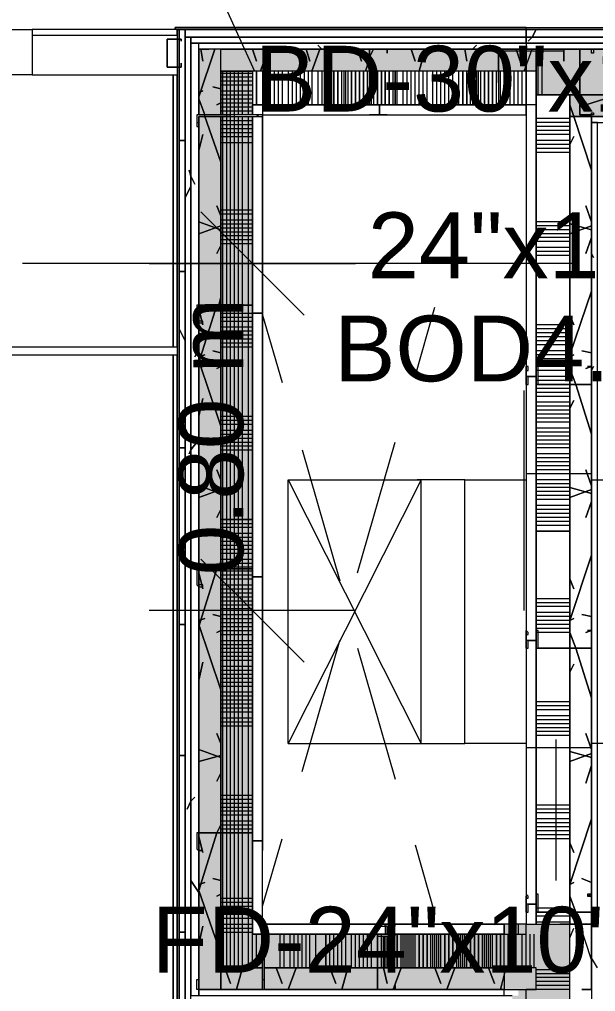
# Model space of a CAD drawing. Header units: metres. Extents: x -2 to 237, y -8 to 52.
# Drawn here: x 20.326 to 21.657, y 31.168 to 33.413 of the extents above; entities that cross this region are included whole.
import ezdxf

# ---------------------------------------------------------------- set-up
doc = ezdxf.new("R2010")
doc.units = ezdxf.units.M
doc.layers.add('HVAC - Ductos', color=5, linetype='Continuous', lineweight=0)
doc.layers.add('PDF4_Text', color=7, linetype='Continuous', lineweight=0)
doc.layers.add('PDF4_Geometry', color=7, linetype='Continuous', lineweight=0, true_color=0xaaaaaa)
doc.layers.add('PDF4_Solid Fills', color=7, linetype='Continuous', lineweight=0, true_color=0xffffff)
doc.styles.add('PDF Helvetica', font='')
doc.styles.get('PDF Helvetica').set_extended_font_data('Helvetica')

msp = doc.modelspace()

# ---------------------------------------------------------------- hatches: boundary and pattern name
at = {"layer": 'PDF4_Solid Fills', "lineweight": 0, "transparency": 33554559}
h = msp.add_hatch(color=256, dxfattribs=at)
h.paths.add_polyline_path([(20.7404, 33.1928), (20.7907, 33.1928), (20.7907, 33.344), (20.7404, 33.344)])
h.paths.add_polyline_path([(20.7907, 33.1883), (20.7404, 33.1883), (20.7404, 31.1723), (20.7907, 31.1723)])
h = msp.add_hatch(color=256, dxfattribs=at)
h.paths.add_polyline_path([(20.7404, 33.1928), (20.7907, 33.1928), (20.7907, 33.344), (20.7404, 33.344)])
h.paths.add_polyline_path([(20.7907, 33.1883), (20.7404, 33.1883), (20.7404, 31.1723), (20.7907, 31.1723)])
for points in [[(20.7907, 33.2936), (21.5192, 33.2936), (21.5192, 33.3394), (21.4322, 33.344), (20.7907, 33.344)], [(21.4963, 33.3394), (21.4322, 33.344), (20.7907, 33.344), (20.7907, 33.2936), (21.4963, 33.2936)], [(25.0379, 33.2387), (25.0379, 33.344), (25.0333, 33.344), (25.0059, 33.3394), (25.0059, 33.344), (21.5192, 33.344), (21.5192, 33.2387), (23.242, 33.2432), (23.4298, 33.2432), (23.4298, 33.2936), (23.4252, 33.2936), (23.4252, 33.3028), (23.384, 33.3028), (23.384, 33.3166), (23.4344, 33.3166), (23.4344, 33.2432), (23.4435, 33.2432)], [(25.0654, 33.2387), (25.0654, 33.344), (24.8318, 33.344), (24.8043, 33.3394), (24.8043, 33.344), (21.5192, 33.344), (21.5192, 33.2387), (23.242, 33.2432), (23.4298, 33.2432), (23.4298, 33.2982), (23.4252, 33.3028), (23.384, 33.3028), (23.384, 33.3166), (23.4344, 33.3166), (23.4344, 33.2432), (23.4435, 33.2432)], [(23.416, 33.2341), (23.4252, 33.2387), (21.5971, 33.2387), (21.5971, 33.1883), (24.96, 33.1883), (24.96, 33.2387), (23.4344, 33.2387), (23.4344, 33.2157), (23.384, 33.2157), (23.384, 33.2295)], [(23.416, 33.2341), (23.4252, 33.2387), (21.5971, 33.2387), (21.5971, 33.1883), (25.0379, 33.1928), (25.0654, 33.1928), (25.0654, 33.2387), (23.4344, 33.2387), (23.4344, 33.2157), (23.384, 33.2157), (23.384, 33.2295)], [(21.5192, 31.1723), (21.4963, 31.1723), (21.4963, 30.1644), (21.5971, 30.1644), (21.5971, 31.3235), (21.4963, 31.3235), (21.4963, 31.3006), (21.5192, 31.3006)]]:
    msp.add_hatch(color=256, dxfattribs=at).paths.add_polyline_path(points)
h = msp.add_hatch(color=256, dxfattribs=at)
h.paths.add_polyline_path([(20.7907, 33.1928), (20.8641, 33.1928), (20.8641, 33.2936), (20.7907, 33.2936)])
h.paths.add_polyline_path([(20.8641, 33.1883), (20.7907, 33.1883), (20.7907, 31.2228), (20.8641, 31.2228)])
h = msp.add_hatch(color=256, dxfattribs=at)
h.paths.add_polyline_path([(20.7907, 33.1928), (20.8641, 33.1928), (20.8641, 33.2936), (20.7907, 33.2936)])
h.paths.add_polyline_path([(20.8641, 33.1883), (20.7907, 33.1883), (20.7907, 31.2228), (20.8641, 31.2228)])
h = msp.add_hatch(color=256, dxfattribs=at)
h.paths.add_polyline_path([(21.4459, 31.3006), (21.4643, 31.3006), (21.4643, 31.3235), (21.4459, 31.3235)])
h.paths.add_polyline_path([(21.4459, 30.1644), (21.4643, 30.1644), (21.4643, 31.1403), (21.4459, 31.1403)])
h = msp.add_hatch(color=256, dxfattribs=at)
h.paths.add_polyline_path([(21.478, 31.3006), (21.478, 31.3235), (21.4643, 31.3235), (21.4643, 31.3006)])
h.paths.add_polyline_path([(21.478, 31.1585), (21.4643, 31.1585), (21.4643, 30.1644), (21.478, 30.1644)])
h = msp.add_hatch(color=256, dxfattribs=at)
h.paths.add_polyline_path([(21.478, 31.3006), (21.4963, 31.3006), (21.4963, 31.3235), (21.478, 31.3235)])
h.paths.add_polyline_path([(21.478, 30.1644), (21.4963, 30.1644), (21.4963, 31.1723), (21.478, 31.1723)])
h = msp.add_hatch(color=256, dxfattribs=at)
h.paths.add_polyline_path([(20.887, 31.2228), (20.887, 31.3006), (20.8641, 31.3006), (20.8641, 31.2228)])
h.paths.add_polyline_path([(21.5192, 31.2228), (21.5192, 31.3006), (20.8915, 31.3006), (20.8915, 31.2228)])
h = msp.add_hatch(color=256, dxfattribs=at)
h.paths.add_polyline_path([(20.887, 31.2228), (20.887, 31.3006), (20.8641, 31.3006), (20.8641, 31.2228)])
h.paths.add_polyline_path([(21.4459, 31.2228), (21.4459, 31.3006), (20.8915, 31.3006), (20.8915, 31.2228)])
h = msp.add_hatch(color=256, dxfattribs=at)
h.paths.add_polyline_path([(20.887, 31.1769), (20.887, 31.2228), (20.7907, 31.2228), (20.7907, 31.1769)])
h.paths.add_polyline_path([(20.8915, 31.2228), (20.8915, 31.1723), (21.5192, 31.1723), (21.5192, 31.2228)])
h = msp.add_hatch(color=256, dxfattribs=at)
h.paths.add_polyline_path([(20.887, 31.1723), (20.887, 31.2228), (20.7907, 31.2228), (20.7907, 31.1723)])
h.paths.add_polyline_path([(20.8915, 31.2228), (20.8915, 31.1723), (21.4459, 31.1723), (21.4459, 31.2228)])

# ---------------------------------------------------------------- linework, layer by layer
at = {"layer": 'HVAC - Ductos', "lineweight": 0}
for points in [[(20.7037, 33.6556), (20.8687, 33.2936)], [(20.8641, 31.8092), (20.8641, 33.0828)], [(20.7449, 32.9683), (20.8641, 32.8492), (20.9832, 32.7301)], [(20.6258, 32.8492), (20.8641, 32.8492), (21.1023, 32.8492)], [(21.4917, 32.0475), (21.4917, 32.556)], [(21.2443, 31.7404), (21.3543, 31.7404), (21.3543, 32.3498), (21.2443, 32.3498)], [(20.7449, 32.1665), (20.8641, 32.0475), (20.9832, 31.9283)], [(21.1023, 32.0475), (20.8641, 32.0475), (20.6258, 32.0475)], [(21.565, 31.7496), (21.565, 31.4243)]]:
    msp.add_lwpolyline(points, dxfattribs=at)
for points in [[(21.6475, 31.7313), (21.6475, 32.3636), (21.4963, 32.3636), (21.4963, 31.7313)], [(21.4963, 31.7404), (21.3543, 31.7404), (21.3543, 32.3498), (21.4963, 32.3498)], [(21.6475, 32.3498), (21.6842, 32.3498), (21.6842, 31.7404), (21.6475, 31.7404)]]:
    msp.add_lwpolyline(points, close=True, dxfattribs=at)
at = {"layer": 'PDF4_Geometry', "lineweight": 0}
for points in [[(20.7083, 33.3898), (20.887, 33.3898), (20.7083, 33.3898), (20.6946, 33.3898), (20.69, 33.3898), (20.6946, 33.3898), (20.6946, 33.3669), (20.6946, 33.3028), (20.6946, 31.1265), (20.69, 31.1265), (20.6946, 31.1265), (20.7083, 31.1265), (20.887, 31.1265), (21.4459, 31.1265), (20.7083, 31.1265), (21.4459, 31.1265), (20.7083, 31.1265), (20.7083, 28.9685), (20.69, 28.9685), (17.2766, 28.9685)], [(25.0654, 33.3715), (25.0654, 33.3898), (21.4963, 33.3898), (20.887, 33.3898), (20.69, 33.3898), (20.3555, 33.3898), (20.3555, 33.2845), (20.69, 33.2845), (20.69, 31.1265), (20.887, 31.1265), (21.4459, 31.1265), (21.4459, 30.1644), (21.4459, 25.4682), (20.8915, 25.4682), (20.69, 25.4682), (20.69, 23.3102), (20.3555, 23.3102), (20.3555, 23.2003), (20.69, 23.2003), (20.8915, 23.2003), (21.4963, 23.2003), (21.4963, 23.3973), (21.4871, 23.3973)], [(25.0654, 33.3898), (21.5192, 33.3898), (21.4963, 33.3898), (21.4963, 33.3944), (20.6854, 33.3944), (20.6854, 33.3898), (20.6854, 33.3944), (21.4963, 33.3944), (23.1824, 33.3944), (23.1824, 33.3898), (21.4963, 33.3898), (20.887, 33.3898)], [(21.4963, 33.3898), (20.6946, 33.3898), (21.4963, 33.3898)], [(21.4459, 31.1403), (20.887, 31.1403), (20.722, 31.1403), (20.7083, 31.1403), (20.7083, 33.3715), (20.722, 33.3715), (20.887, 33.3715), (21.4963, 33.3715), (21.5192, 33.3715), (25.0654, 33.3715), (25.0654, 33.3898), (26.1742, 33.3898), (25.0654, 33.3898), (25.0654, 33.3944), (25.0654, 33.3898), (24.7447, 33.3898)], [(23.1824, 33.3898), (21.4963, 33.3898), (21.4963, 33.3944), (23.1824, 33.3944), (23.1824, 33.3898), (24.7447, 33.3898)], [(25.0654, 33.3898), (21.4963, 33.3898), (25.0654, 33.3898)], [(20.3555, 33.3761), (20.69, 33.3761)], [(25.0654, 33.3715), (21.4963, 33.3715), (21.4963, 33.3577), (25.0654, 33.3577), (21.4963, 33.3577), (21.4963, 33.344), (21.62, 33.344), (21.5192, 33.344), (21.4963, 33.344), (21.5192, 33.344), (21.4963, 33.344), (21.4963, 31.3235), (21.5192, 31.3235), (21.5192, 33.3394), (21.5192, 33.2936), (21.4963, 33.2936), (21.4322, 33.2936), (21.1344, 33.2936), (20.7907, 33.2936), (20.7907, 33.344), (21.139, 33.344), (20.887, 33.344), (20.7907, 33.344), (20.7404, 33.344), (20.7404, 33.1928), (20.7404, 33.3577), (20.722, 33.3577), (20.722, 31.1585)], [(25.0654, 33.3577), (21.5192, 33.3577), (21.4963, 33.3577), (20.887, 33.3577), (20.7404, 33.3577), (20.722, 33.3577), (20.722, 31.1585), (20.7404, 31.1585), (20.887, 31.1585), (21.4459, 31.1585), (21.4643, 31.1585)], [(21.139, 33.344), (20.7404, 33.344), (20.7404, 33.3577), (21.4963, 33.3577), (21.4963, 33.344), (21.1756, 33.344), (21.4963, 33.344)], [(20.7907, 33.1928), (20.7907, 33.344), (20.7404, 33.344), (20.7404, 33.1928)], [(21.1756, 33.344), (21.4963, 33.344), (21.4963, 33.2936), (21.4322, 33.2936), (21.1344, 33.2936), (20.887, 33.2936), (20.8641, 33.2936), (20.7907, 33.2936), (20.7907, 33.1928), (20.7907, 33.2936), (20.8641, 33.2936), (20.8641, 33.1928)], [(21.62, 33.344), (21.5192, 33.344)], [(21.5192, 33.3394), (21.5192, 33.2387), (21.62, 33.2387), (22.0232, 33.2387)], [(21.5284, 33.3394), (21.5284, 33.344)], [(22.0278, 33.344), (21.6475, 33.344)], [(17.2629, 32.6567), (20.69, 32.6567), (20.69, 33.1287), (20.69, 32.6567), (20.69, 33.2845), (20.69, 32.6567)], [(20.69, 32.6567), (20.69, 33.2845), (20.69, 32.6567)], [(20.69, 32.6567), (20.69, 33.2845), (20.69, 32.6567)], [(21.5971, 31.1494), (21.5971, 31.3235), (21.5971, 31.351), (21.5971, 31.9604), (21.5971, 32.5697), (21.5971, 33.1425), (21.5971, 33.1883), (21.5971, 33.2387), (21.62, 33.2387), (22.0232, 33.2387), (21.62, 33.2387), (21.5971, 33.2387), (21.5971, 33.1883), (24.8043, 33.1883), (21.6475, 33.1883), (21.6475, 33.1745), (25.0654, 33.1745)], [(21.4963, 31.3235), (21.5192, 31.3235), (21.5192, 33.1425), (21.5192, 33.2157), (21.4963, 33.2157), (21.1344, 33.2157), (20.887, 33.2157), (20.8641, 33.2157), (20.8641, 33.1928), (20.8641, 33.2157), (20.887, 33.2157), (20.887, 31.5343)], [(20.7404, 33.1883), (20.7404, 32.753), (20.7404, 32.1436), (20.7404, 31.5343), (20.7404, 31.1723), (20.7907, 31.1723), (20.7907, 31.5343), (20.7907, 32.1436), (20.7907, 32.753), (20.7907, 33.1883), (20.7907, 32.753), (20.7907, 32.1436), (20.7907, 31.5343), (20.7907, 31.2228), (20.8641, 31.2228), (20.887, 31.2228), (20.8641, 31.2228), (20.8641, 31.3006), (20.887, 31.3006), (20.887, 31.4977)], [(20.7404, 31.1585), (20.7404, 31.1723), (20.7404, 31.5343), (20.7404, 32.1436), (20.7404, 32.753), (20.7404, 33.1883), (20.7404, 32.753), (20.7404, 32.1436), (20.7404, 31.5343), (20.7404, 31.1723), (20.7907, 31.1723), (20.887, 31.1723), (20.7404, 31.1723), (20.7404, 31.1585)], [(20.7541, 33.1883), (20.7541, 33.1928)], [(20.7907, 33.1883), (20.7907, 32.753), (20.7907, 32.1436), (20.7907, 31.5343), (20.7907, 31.2228), (20.8641, 31.2228), (20.8641, 31.5068)], [(20.8641, 32.7438), (20.8641, 33.1883)], [(20.8733, 33.1883), (20.8778, 33.1928)], [(24.8043, 33.1883), (21.6475, 33.1883), (21.6475, 33.1745), (21.6475, 33.1425), (21.6475, 31.3235), (21.6475, 30.1644), (21.6475, 25.2987)], [(20.7358, 33.1745), (20.7404, 33.1745)], [(21.6017, 32.8492), (20.3326, 32.8492)], [(20.8183, 32.753), (20.8228, 32.753)], [(21.2398, 32.5881), (21.2856, 32.7484)], [(20.8641, 32.1345), (20.8641, 32.7255)], [(20.887, 32.7301), (20.9328, 32.5743)], [(17.2766, 32.6385), (20.69, 32.6385), (20.69, 31.1265), (20.69, 32.6385), (20.69, 31.1265), (20.69, 32.6385), (20.69, 31.1265)], [(20.6808, 31.1174), (20.6808, 32.6385), (20.6808, 31.1174)], [(20.6808, 31.1174), (20.6808, 32.6385), (20.6808, 31.1174)], [(20.69, 31.1265), (20.69, 32.6385), (20.69, 31.1219), (20.69, 32.6385)], [(21.6475, 32.5743), (21.6475, 32.5789)], [(21.6384, 32.5697), (21.643, 32.5697)], [(20.9786, 32.4185), (21.0656, 32.1161)], [(21.1069, 32.1345), (21.194, 32.4368)], [(20.8641, 31.5251), (20.8641, 32.1161)], [(20.9786, 31.6763), (21.0656, 31.9787)], [(21.1069, 31.9604), (21.194, 31.658)], [(20.887, 31.3648), (20.9328, 31.5205)], [(20.887, 31.3006), (20.8641, 31.3006), (20.8641, 31.5068), (20.8641, 31.3006), (20.887, 31.3006), (20.887, 31.3235), (21.4459, 31.3235), (21.4459, 31.3006), (20.8915, 31.3006), (21.4459, 31.3006), (21.4459, 31.3235), (21.4459, 31.3006), (21.4643, 31.3006), (21.4643, 31.3235)], [(21.2398, 31.5068), (21.2856, 31.3464)], [(21.4459, 31.3235), (21.4413, 31.3235), (21.4368, 31.3235)], [(21.4643, 31.3006), (21.478, 31.3006), (21.4963, 31.3006), (21.4963, 31.3235), (21.5192, 31.3235)], [(21.478, 31.3235), (21.478, 31.3006)], [(20.887, 31.3144), (20.8915, 31.3144)], [(20.8915, 31.2228), (21.4459, 31.2228), (21.4459, 31.3006), (20.8915, 31.3006)], [(20.887, 31.2228), (20.7907, 31.2228), (20.7907, 31.1723), (20.887, 31.1723)], [(21.4459, 31.1585), (21.4459, 31.1723), (21.1527, 31.1723), (20.8915, 31.1723), (21.1527, 31.1723), (21.4459, 31.1723), (21.478, 31.1723), (21.4963, 31.1723), (21.5192, 31.1723), (21.5192, 31.2228), (21.4963, 31.2228), (21.4459, 31.2228), (20.8915, 31.2228), (21.4459, 31.2228), (21.4459, 31.1723), (21.1527, 31.1723), (20.8915, 31.1723)], [(20.887, 31.1906), (20.887, 31.1952), (20.8915, 31.1952)], [(21.4871, 25.4178), (21.4963, 25.4178), (21.4963, 25.3674), (21.4963, 25.4178), (21.4963, 30.1644), (21.4963, 31.1723)]]:
    msp.add_lwpolyline(points, dxfattribs=at)
for points in [[(18.7565, 33.2845), (18.7565, 33.3898), (20.3555, 33.3898), (20.3555, 33.2845)], [(20.69, 33.3898), (21.4963, 33.3898), (20.69, 33.3898), (20.69, 33.3761)], [(20.6946, 33.3898), (20.69, 33.3898), (20.69, 33.3669), (20.69, 33.3028), (20.69, 31.1265), (20.6946, 31.1265), (20.6946, 33.3028), (20.6946, 33.3669), (20.6946, 33.3898), (20.6946, 33.3669), (20.6946, 33.3028), (20.6946, 31.1265), (20.7083, 31.1265), (20.7083, 33.3898)], [(21.4963, 33.3715), (21.4963, 33.3898), (20.7083, 33.3898), (20.7083, 33.3715)], [(25.0654, 33.3715), (25.0654, 33.3898), (21.4963, 33.3898), (21.4963, 33.3715)], [(20.6991, 33.3669), (20.667, 33.3669), (20.667, 33.3074), (20.667, 33.3028), (20.6991, 33.3028), (20.6991, 33.312), (20.6991, 33.3028), (20.667, 33.3028), (20.667, 33.3074), (20.667, 33.3669), (20.6991, 33.3669), (20.6991, 33.3623)], [(20.7083, 33.3715), (20.7083, 31.1403), (20.722, 31.1403), (20.722, 33.3715)], [(21.4963, 33.3577), (21.4963, 33.3715), (20.722, 33.3715), (20.722, 33.3577)], [(20.7404, 33.1928), (20.8137, 33.1928), (20.7404, 33.1928), (20.7404, 33.344)], [(20.7633, 33.344), (20.7404, 33.344)], [(21.1573, 33.2157), (21.1573, 33.1928), (21.1527, 33.1928), (21.139, 33.1928), (21.1756, 33.1928), (21.171, 33.1928), (21.1756, 33.1928), (21.1344, 33.1928), (21.1527, 33.1928), (21.1573, 33.1928), (21.1573, 33.2157), (21.139, 33.2157), (21.1344, 33.2157), (21.1344, 33.3394), (21.1344, 33.344), (21.139, 33.344), (21.1756, 33.344), (21.1756, 33.3394), (21.1756, 33.3348), (21.1756, 33.3394), (21.1756, 33.344), (21.139, 33.344), (21.1344, 33.344), (21.1344, 33.3394), (21.1344, 33.2157), (21.139, 33.2157), (21.1756, 33.2157)], [(21.5834, 33.3166), (21.5834, 33.3394), (21.4322, 33.3394), (21.4322, 33.2661), (21.4322, 33.344), (21.5834, 33.344)], [(21.62, 33.1928), (21.62, 33.3394), (21.62, 33.344), (21.6521, 33.344), (21.6521, 33.3348), (21.6475, 33.3348), (21.6475, 33.344), (21.62, 33.344), (21.62, 33.3394), (21.62, 33.1928), (21.6475, 33.1928), (21.6475, 33.1974), (21.6521, 33.1974), (21.6521, 33.1928)], [(22.0278, 33.344), (21.6475, 33.344)], [(20.6808, 32.6567), (20.6808, 33.2845)], [(20.6808, 32.6567), (20.6808, 33.2845)], [(21.4963, 33.2157), (21.4963, 33.2936), (21.4322, 33.2936), (21.1344, 33.2936), (20.8641, 33.2936), (20.8641, 33.2157), (21.1344, 33.2157)], [(21.5192, 31.3235), (21.5971, 31.3235), (21.5971, 31.351), (21.5971, 31.9604), (21.5971, 32.5697), (21.5971, 33.2387), (21.5192, 33.2387)], [(21.4963, 33.1928), (21.4963, 33.2157), (21.1344, 33.2157), (20.887, 33.2157), (20.887, 33.1928)], [(20.7358, 33.1928), (20.7358, 33.1653), (20.7404, 33.1653), (20.7404, 33.1883), (20.887, 33.1883), (20.887, 33.1149), (20.887, 33.1928)], [(20.8641, 32.7438), (20.8641, 33.1883)], [(21.4459, 31.3235), (20.887, 31.3235), (20.887, 33.1928), (21.4963, 33.1928), (21.4963, 33.1425), (21.4963, 31.3235)], [(21.5971, 31.3235), (21.6475, 31.3235), (21.6475, 33.1883), (21.5971, 33.1883), (21.5971, 32.5697), (21.5971, 31.9604), (21.5971, 31.351)], [(21.6475, 31.3235), (21.6612, 31.3235), (21.6612, 33.1745), (21.6475, 33.1745)], [(20.8641, 32.7117), (20.8641, 32.7347), (20.887, 32.7347), (20.887, 32.753), (20.887, 32.7163), (20.887, 32.7209), (20.887, 32.7163), (20.887, 32.7117), (20.887, 32.7163), (20.887, 32.753), (20.887, 32.7347), (20.8641, 32.7347), (20.8641, 32.753), (20.7404, 32.753), (20.7358, 32.753), (20.7358, 32.7163), (20.7404, 32.7163), (20.7404, 32.7117), (20.7495, 32.7117), (20.7495, 32.7163), (20.7404, 32.7163), (20.7404, 32.753), (20.8641, 32.753)], [(20.8641, 32.1345), (20.8641, 32.7255)], [(21.5192, 32.6109), (21.5192, 32.5881), (21.5009, 32.5881), (21.4963, 32.5881), (21.4963, 32.5697), (21.4963, 32.6109), (21.4963, 32.6018), (21.5009, 32.6018), (21.5009, 32.6109), (21.4963, 32.6109), (21.4963, 32.5697), (21.5009, 32.5697), (21.5009, 32.5881), (21.5192, 32.5881), (21.5192, 32.5697), (21.5238, 32.5697), (21.6475, 32.5697), (21.6475, 32.6064), (21.6475, 32.6109), (21.6384, 32.6109), (21.6475, 32.6109), (21.6475, 32.6064), (21.6475, 32.5697), (21.5238, 32.5697), (21.5238, 32.6109)], [(20.8641, 32.1024), (20.8641, 32.1253), (20.887, 32.1253), (20.887, 32.1436), (20.887, 32.107), (20.887, 32.1115), (20.887, 32.107), (20.887, 32.1024), (20.887, 32.107), (20.887, 32.1436), (20.887, 32.1253), (20.8641, 32.1253), (20.8641, 32.1436), (20.7404, 32.1436), (20.7358, 32.1436), (20.7358, 32.107), (20.7404, 32.1024), (20.7495, 32.1024), (20.7495, 32.107), (20.7404, 32.107), (20.7404, 32.1436), (20.8641, 32.1436)], [(20.8641, 31.5251), (20.8641, 32.1161)], [(21.5192, 32.0016), (21.5192, 31.9787), (21.5009, 31.9787), (21.4963, 31.9787), (21.4963, 31.9604), (21.4963, 31.997), (21.4963, 32.0016), (21.4963, 31.997), (21.4963, 31.9924), (21.5009, 31.9924), (21.5009, 31.997), (21.4963, 32.0016), (21.4963, 31.997), (21.4963, 31.9604), (21.5009, 31.9604), (21.5009, 31.9787), (21.5192, 31.9787), (21.5192, 31.9604), (21.5238, 31.9604), (21.6475, 31.9604), (21.6475, 31.997), (21.6475, 32.0016), (21.6384, 32.0016), (21.6475, 32.0016), (21.6475, 31.997), (21.6475, 31.9604), (21.5238, 31.9604), (21.5238, 32.0016)], [(20.8641, 31.4931), (20.8641, 31.5159), (20.887, 31.5159), (20.887, 31.5343), (20.887, 31.4977), (20.887, 31.4931), (20.887, 31.4977), (20.887, 31.5022), (20.887, 31.4977), (20.887, 31.4931), (20.887, 31.4977), (20.887, 31.5343), (20.887, 31.5159), (20.8641, 31.5159), (20.8641, 31.5343), (20.7404, 31.5343), (20.7358, 31.5343), (20.7358, 31.4977), (20.7404, 31.4931), (20.7495, 31.4931), (20.7404, 31.4931), (20.7404, 31.4977), (20.7404, 31.5343), (20.8641, 31.5343)], [(21.5192, 31.3923), (21.5192, 31.3693), (21.5009, 31.3693), (21.4963, 31.3693), (21.4963, 31.351), (21.4963, 31.3877), (21.4963, 31.3831), (21.5009, 31.3831), (21.5009, 31.3877), (21.4963, 31.3923), (21.4963, 31.3877), (21.4963, 31.351), (21.5009, 31.351), (21.5009, 31.3693), (21.5192, 31.3693), (21.5192, 31.351), (21.5238, 31.351), (21.6475, 31.351), (21.6475, 31.3877), (21.6475, 31.3923), (21.6384, 31.3923), (21.6384, 31.3877), (21.6475, 31.3877), (21.6475, 31.351), (21.5238, 31.351), (21.5238, 31.3923)], [(20.887, 31.1723), (20.9145, 31.1723), (20.8915, 31.1723), (20.8915, 31.3235), (20.9649, 31.3235), (20.887, 31.3235)], [(21.194, 31.3006), (21.1756, 31.3006), (21.1756, 31.319), (21.171, 31.319), (21.171, 31.3235), (21.1527, 31.3235), (21.194, 31.3235), (21.1894, 31.3235), (21.1894, 31.319), (21.194, 31.319), (21.194, 31.3235), (21.1527, 31.3235), (21.1527, 31.319), (21.171, 31.319), (21.171, 31.3006), (21.1527, 31.3006), (21.1527, 31.296), (21.1527, 31.1723), (21.194, 31.1723), (21.194, 31.1815), (21.194, 31.1723), (21.1527, 31.1723), (21.1527, 31.296), (21.194, 31.296)], [(21.6475, 31.3235), (21.5742, 31.3235), (21.6475, 31.3235), (21.6475, 31.1723)], [(20.7358, 31.1952), (20.7404, 31.1952), (20.7404, 31.1723), (20.887, 31.1723), (20.887, 31.2456), (20.887, 31.1723), (20.7358, 31.1723)], [(21.6246, 31.1723), (21.6475, 31.1723)]]:
    msp.add_lwpolyline(points, close=True, dxfattribs=at)
at = {"layer": 'PDF4_Geometry', "color": 254, "lineweight": 0, "true_color": 0xeaeaea}
for points in [[(21.5101, 33.3715), (21.5192, 33.3898), (21.5101, 33.3715), (21.5009, 33.3623)], [(21.0153, 33.3532), (21.0244, 33.344)], [(21.3726, 33.344), (21.3818, 33.3532)], [(20.7083, 33.1333), (20.6946, 33.1333)], [(20.7175, 33.0645), (20.722, 33.0508), (20.7312, 33.0325), (20.722, 33.0508)], [(20.7083, 33.0004), (20.722, 33.0279)], [(20.6946, 32.8996), (20.6946, 32.895)], [(21.6475, 32.8721), (21.6521, 32.863)], [(20.7083, 32.8309), (20.6946, 32.8309)], [(20.6946, 32.698), (20.7083, 32.6705)], [(20.7312, 32.6339), (20.7404, 32.6522)], [(21.6475, 32.6018), (21.6521, 32.6109)], [(20.7083, 32.4689), (20.722, 32.4414), (20.7083, 32.4689), (20.7037, 32.4689)], [(20.7083, 32.4231), (20.6946, 32.4231)], [(20.7175, 32.4094), (20.722, 32.4185), (20.7358, 32.4368), (20.722, 32.4185)], [(20.7083, 32.0153), (20.6946, 32.0153)], [(20.7083, 31.7129), (20.6946, 31.7129)], [(20.7129, 31.5893), (20.722, 31.6075), (20.7312, 31.6167), (20.722, 31.6075)], [(20.722, 31.4243), (20.7404, 31.3968)], [(20.7083, 31.3052), (20.6946, 31.3052)]]:
    msp.add_lwpolyline(points, close=True, dxfattribs=at)
at = {"layer": 'PDF4_Geometry', "color": 254, "lineweight": 0, "true_color": 0xdddddd}
for points in [[(20.777, 33.344), (20.7404, 33.2341)], [(20.7449, 33.344), (20.7495, 33.3166)], [(20.8641, 33.344), (20.8733, 33.3166)], [(20.9007, 33.344), (20.8824, 33.2936)], [(20.9878, 33.344), (20.9969, 33.3166)], [(21.0198, 33.344), (21.0015, 33.2936)], [(21.1069, 33.344), (21.116, 33.3166)], [(21.1436, 33.344), (21.1344, 33.3257)], [(21.2306, 33.344), (21.2398, 33.3166)], [(21.2627, 33.344), (21.2489, 33.2936)], [(21.3543, 33.344), (21.3589, 33.3166)], [(21.3863, 33.344), (21.3681, 33.2936)], [(21.4734, 33.344), (21.4825, 33.3166)], [(21.1344, 33.3211), (21.1252, 33.2936)], [(20.7724, 33.2569), (20.7907, 33.2523)], [(20.7495, 33.2478), (20.7404, 33.2432)], [(20.7404, 33.2295), (20.7541, 33.1928)], [(21.7071, 33.2387), (21.6338, 33.2157)], [(20.7907, 33.2203), (20.7816, 33.2157)], [(21.5971, 33.2157), (21.6063, 33.1883), (21.6475, 33.0645), (21.6063, 33.1883)], [(20.7541, 33.1883), (20.7907, 33.0828)], [(20.7495, 33.147), (20.7404, 33.1103)], [(21.6063, 33.1425), (21.5971, 33.1241)], [(20.7816, 32.982), (20.7907, 32.9592)], [(21.6338, 32.982), (21.6475, 32.9454)], [(20.7404, 32.9454), (20.7907, 32.9271)], [(20.7907, 32.9362), (20.7404, 32.9179)], [(21.5971, 32.9408), (21.6475, 32.9271)], [(21.6475, 32.9362), (21.5971, 32.9179)], [(20.7907, 32.8904), (20.7816, 32.8721)], [(21.6475, 32.9088), (21.6338, 32.8721)], [(21.6475, 32.7851), (21.5971, 32.6385)], [(20.7907, 32.7713), (20.7862, 32.753)], [(20.7816, 32.753), (20.7404, 32.6201)], [(20.7404, 32.7438), (20.7495, 32.7071)], [(21.5971, 32.7301), (21.6063, 32.7071)], [(20.7724, 32.6476), (20.7907, 32.6431)], [(21.6246, 32.6476), (21.6475, 32.6431)], [(20.7541, 32.6385), (20.7404, 32.6339)], [(20.7404, 32.6247), (20.7907, 32.4735)], [(21.6063, 32.6385), (21.5971, 32.6339)], [(20.7907, 32.6109), (20.7816, 32.6064)], [(21.5971, 32.6064), (21.6109, 32.5697), (21.6475, 32.4552), (21.6109, 32.5697)], [(21.6475, 32.6109), (21.6338, 32.6064)], [(20.7495, 32.5376), (20.7404, 32.4964)], [(21.6063, 32.533), (21.5971, 32.5147)], [(20.7816, 32.3727), (20.7907, 32.3498)], [(21.6338, 32.3727), (21.6475, 32.336)], [(20.7404, 32.336), (20.7907, 32.3178)], [(21.5971, 32.3315), (21.6475, 32.3178)], [(20.7907, 32.3269), (20.7404, 32.3086)], [(21.6475, 32.3269), (21.5971, 32.3086)], [(21.6475, 32.2994), (21.6338, 32.2627)], [(20.7907, 32.2811), (20.7816, 32.2627)], [(21.6475, 32.1757), (21.5971, 32.0245), (21.6063, 32.0291), (21.5971, 32.0245)], [(20.7907, 32.1619), (20.7862, 32.1436)], [(20.7816, 32.1436), (20.7404, 32.0108)], [(20.7404, 32.1345), (20.7495, 32.0978)], [(21.5971, 32.1207), (21.6063, 32.0978)], [(20.7724, 32.0383), (20.7907, 32.0337)], [(21.6246, 32.0383), (21.6475, 32.0337)], [(20.7541, 32.0291), (20.7404, 32.0245)], [(20.7404, 32.0153), (20.7907, 31.8642)], [(20.7907, 32.0016), (20.7816, 31.997)], [(21.5971, 31.997), (21.6109, 31.9604), (21.6475, 31.8458), (21.6109, 31.9604)], [(21.6475, 32.0016), (21.6338, 31.997)], [(20.7495, 31.9283), (20.7404, 31.887)], [(21.6063, 31.9237), (21.5971, 31.9054)], [(20.7816, 31.7634), (20.7907, 31.7404)], [(21.6338, 31.7634), (21.6475, 31.7267)], [(20.7404, 31.7267), (20.7907, 31.7083)], [(20.7907, 31.7129), (20.7404, 31.6992)], [(21.5971, 31.7221), (21.6475, 31.7083)], [(21.6475, 31.7175), (21.5971, 31.6992)], [(21.6475, 31.6901), (21.6338, 31.6488)], [(20.7907, 31.6717), (20.7816, 31.6534)], [(21.6475, 31.5663), (21.5971, 31.4152), (21.6063, 31.4197), (21.5971, 31.4152)], [(20.7907, 31.5526), (20.7816, 31.5343), (20.7404, 31.4014), (20.7907, 31.2548), (20.7404, 31.4014), (20.7816, 31.5343)], [(20.7404, 31.5251), (20.7495, 31.4885)], [(21.5971, 31.5114), (21.6063, 31.4885)], [(20.7541, 31.4197), (20.7404, 31.4152)], [(20.7724, 31.4289), (20.7907, 31.4243)], [(21.6246, 31.4289), (21.6475, 31.4197)], [(20.7907, 31.3923), (20.7816, 31.3877)], [(21.5971, 31.3877), (21.6109, 31.351), (21.62, 31.3235), (21.6109, 31.351)], [(21.6475, 31.3923), (21.6384, 31.3877)], [(20.7495, 31.319), (20.7404, 31.2777)], [(20.7999, 31.2228), (20.8137, 31.1861)], [(20.8411, 31.2228), (20.8274, 31.1723)], [(20.9191, 31.2228), (20.9328, 31.1861)], [(20.9649, 31.2228), (20.9465, 31.1723)], [(21.0428, 31.2228), (21.0565, 31.1861)], [(21.084, 31.2228), (21.0702, 31.1723)], [(21.1664, 31.2228), (21.1756, 31.1861)], [(21.2076, 31.2228), (21.1894, 31.1723)], [(21.2856, 31.2228), (21.2993, 31.1861)], [(21.3314, 31.2228), (21.3131, 31.1723)], [(21.4093, 31.2228), (21.423, 31.1861)]]:
    msp.add_lwpolyline(points, close=True, dxfattribs=at)
for points in [[(21.4963, 33.3028), (21.4917, 33.2936), (21.5101, 33.344)], [(21.6475, 31.241), (21.62, 31.3235)], [(21.5971, 31.2914), (21.6063, 31.3144)], [(21.4459, 31.209), (21.4368, 31.1723), (21.4505, 31.2228)]]:
    msp.add_lwpolyline(points, dxfattribs=at)
at = {"layer": 'PDF4_Geometry', "color": 254, "lineweight": 0, "true_color": 0xd4d4d4}
for points in [[(21.5238, 33.2387), (21.5238, 33.3394)], [(21.533, 33.2387), (21.533, 33.3394)], [(20.7907, 33.289), (20.8641, 33.289)], [(20.7907, 33.2799), (20.8641, 33.2799)], [(20.7953, 33.1928), (20.7953, 33.2936)], [(20.8045, 31.2228), (20.8045, 33.1928), (20.8045, 33.2936)], [(20.8137, 31.2228), (20.8137, 31.5343), (20.8137, 32.1436), (20.8137, 32.753), (20.8137, 33.1928), (20.8137, 33.2936)], [(20.8228, 31.2228), (20.8228, 31.5343), (20.8228, 32.1436), (20.8228, 32.753), (20.8228, 33.2936)], [(20.832, 33.1928), (20.832, 33.2936)], [(20.8411, 33.1928), (20.8411, 33.2936)], [(20.8549, 33.1928), (20.8549, 33.2936)], [(20.8641, 33.2936), (20.8641, 33.2157)], [(20.887, 33.2936), (20.887, 33.2157)], [(20.8961, 33.2936), (20.8961, 33.2157)], [(20.9053, 33.2936), (20.9053, 33.2157)], [(20.9145, 33.2936), (20.9145, 33.2157)], [(20.9236, 33.2936), (20.9236, 33.2157)], [(20.9328, 33.2936), (20.9328, 33.2157)], [(20.9465, 33.2936), (20.9465, 33.2157)], [(20.9557, 33.2936), (20.9557, 33.2157)], [(20.9649, 33.2936), (20.9649, 33.2157)], [(20.974, 33.2936), (20.974, 33.2157)], [(20.9832, 33.2936), (20.9832, 33.2157)], [(20.9924, 33.2936), (20.9924, 33.2157)], [(21.0015, 33.2936), (21.0015, 33.2157)], [(21.0153, 33.2936), (21.0153, 33.2157)], [(21.0244, 33.2936), (21.0244, 33.2157)], [(21.0336, 33.2157), (21.0336, 33.2936)], [(21.0702, 33.2157), (21.0702, 33.2936)], [(21.0748, 33.2936), (21.0748, 33.2157)], [(21.0794, 33.2157), (21.0794, 33.2936)], [(21.084, 33.2936), (21.084, 33.2157)], [(21.1298, 33.2157), (21.1298, 33.2936)], [(21.1344, 33.2936), (21.1344, 33.2157)], [(21.139, 33.2157), (21.139, 33.2936)], [(21.1436, 33.2936), (21.1436, 33.2157)], [(21.1894, 33.2157), (21.1894, 33.2936)], [(21.1985, 33.2157), (21.1985, 33.2936)], [(21.2122, 33.2157), (21.2122, 33.2936)], [(21.2214, 33.2157), (21.2214, 33.2936)], [(21.2306, 33.2157), (21.2306, 33.2936)], [(21.2398, 33.2157), (21.2398, 33.2936)], [(21.2489, 33.2157), (21.2489, 33.2936)], [(21.2581, 33.2157), (21.2581, 33.2936)], [(21.2673, 33.2157), (21.2673, 33.2936)], [(21.281, 33.2157), (21.281, 33.2936)], [(21.2902, 33.2157), (21.2902, 33.2936)], [(21.2993, 33.2157), (21.2993, 33.2936)], [(21.3085, 33.2157), (21.3085, 33.2936)], [(21.3177, 33.2157), (21.3177, 33.2936)], [(21.3268, 33.2157), (21.3268, 33.2936)], [(21.3405, 33.2157), (21.3405, 33.2936)], [(21.3681, 33.2157), (21.3681, 33.2936)], [(21.3726, 33.2936), (21.3726, 33.2157)], [(21.3772, 33.2157), (21.3772, 33.2936)], [(21.3818, 33.2936), (21.3818, 33.2157)], [(21.3863, 33.2157), (21.3863, 33.2936)], [(21.3909, 33.2936), (21.3909, 33.2157)], [(21.4276, 33.2157), (21.4276, 33.2936)], [(21.4322, 33.2936), (21.4322, 33.2157)], [(21.4368, 33.2157), (21.4368, 33.2936)], [(21.4459, 33.2157), (21.4459, 33.2936)], [(21.4597, 33.2157), (21.4597, 33.2936)], [(21.4689, 33.2157), (21.4689, 33.2936)], [(21.478, 33.2157), (21.478, 33.2936)], [(21.4871, 33.2157), (21.4871, 33.2936)], [(20.7907, 33.2707), (20.8641, 33.2707)], [(20.7907, 33.2615), (20.8641, 33.2615)], [(20.7907, 33.2478), (20.8641, 33.2478)], [(20.7907, 33.2387), (20.8641, 33.2387)], [(20.7907, 33.2295), (20.8641, 33.2295)], [(20.7907, 33.2203), (20.8641, 33.2203)], [(20.7907, 33.2111), (20.8641, 33.2111)], [(20.7907, 33.202), (20.8641, 33.202)], [(20.7953, 31.2228), (20.7953, 33.1883)], [(20.832, 31.2228), (20.832, 31.5343), (20.832, 32.1436), (20.832, 32.753), (20.832, 33.1883)], [(20.8411, 31.2228), (20.8411, 31.5343), (20.8411, 32.1436), (20.8411, 32.753), (20.8411, 33.1883)], [(20.8549, 31.2228), (20.8549, 31.5343), (20.8549, 32.1436), (20.8549, 32.753), (20.8549, 33.1883)], [(21.5971, 33.1837), (21.5192, 33.1837)], [(20.7907, 33.1791), (20.8641, 33.1791)], [(20.7907, 33.1699), (20.8641, 33.1699)], [(20.7907, 33.1607), (20.8641, 33.1607)], [(21.5971, 33.1745), (21.5192, 33.1745)], [(21.5971, 33.1653), (21.5192, 33.1653)], [(20.7907, 33.1516), (20.8641, 33.1516)], [(20.7907, 33.1425), (20.8641, 33.1425)], [(21.5971, 33.1561), (21.5192, 33.1561)], [(21.5971, 33.147), (21.5192, 33.147)], [(20.7907, 33.1287), (20.8641, 33.1287)], [(21.5971, 33.1333), (21.5192, 33.1333)], [(21.5971, 33.1241), (21.5192, 33.1241)], [(21.5971, 33.1149), (21.5192, 33.1149)], [(21.5971, 33.1058), (21.5192, 33.1058)], [(20.7907, 32.9729), (20.8641, 32.9729)], [(20.7907, 32.9638), (20.8641, 32.9638)], [(20.7907, 32.95), (20.8641, 32.95)], [(20.7907, 32.9408), (20.8641, 32.9408)], [(21.5971, 32.9454), (21.5192, 32.9454)], [(21.5971, 32.9362), (21.5192, 32.9362)], [(20.7907, 32.9316), (20.8641, 32.9316)], [(20.7907, 32.9225), (20.8641, 32.9225)], [(20.7907, 32.9134), (20.8641, 32.9134)], [(21.5971, 32.9271), (21.5192, 32.9271)], [(21.5971, 32.9179), (21.5192, 32.9179)], [(20.7907, 32.9042), (20.8641, 32.9042)], [(20.7907, 32.895), (20.8641, 32.895)], [(21.5971, 32.9088), (21.5192, 32.9088)], [(21.5971, 32.8996), (21.5192, 32.8996)], [(21.5971, 32.8858), (21.5192, 32.8858)], [(21.5971, 32.8767), (21.5192, 32.8767)], [(21.5971, 32.8676), (21.5192, 32.8676)], [(20.7907, 32.7347), (20.8641, 32.7347)], [(20.7907, 32.7255), (20.8641, 32.7255)], [(20.7907, 32.7163), (20.8641, 32.7163)], [(20.7907, 32.7026), (20.8641, 32.7026)], [(20.7907, 32.6934), (20.8641, 32.6934)], [(21.5971, 32.7071), (21.5192, 32.7071)], [(21.5971, 32.698), (21.5192, 32.698)], [(21.5971, 32.6889), (21.5192, 32.6889)], [(20.7907, 32.6843), (20.8641, 32.6843)], [(20.7907, 32.6751), (20.8641, 32.6751)], [(20.7907, 32.6659), (20.8641, 32.6659)], [(21.5971, 32.6797), (21.5192, 32.6797)], [(21.5971, 32.6705), (21.5192, 32.6705)], [(20.7907, 32.6567), (20.8641, 32.6567)], [(21.5971, 32.6613), (21.5192, 32.6613)], [(21.5971, 32.6476), (21.5192, 32.6476)], [(21.5971, 32.6385), (21.5192, 32.6385)], [(21.5971, 32.6293), (21.5192, 32.6293)], [(21.5971, 32.6201), (21.5192, 32.6201)], [(21.5971, 32.6109), (21.5192, 32.6109)], [(21.5971, 32.6018), (21.5192, 32.6018)], [(21.5971, 32.5789), (21.5192, 32.5789)], [(21.5971, 32.5881), (21.5238, 32.5881)], [(21.5971, 32.5697), (21.5192, 32.5697)], [(21.5971, 32.5605), (21.5192, 32.5605)], [(21.5971, 32.5514), (21.5192, 32.5514)], [(21.5971, 32.5422), (21.5192, 32.5422)], [(21.5971, 32.5285), (21.5192, 32.5285)], [(21.5971, 32.5193), (21.5192, 32.5193)], [(21.5971, 32.5102), (21.5192, 32.5102)], [(20.7907, 32.4964), (20.8641, 32.4964)], [(20.7907, 32.4873), (20.8641, 32.4873)], [(21.5971, 32.501), (21.5192, 32.501)], [(21.5971, 32.4919), (21.5192, 32.4919)], [(20.7907, 32.4781), (20.8641, 32.4781)], [(20.7907, 32.4644), (20.8641, 32.4644)], [(21.5971, 32.4827), (21.5192, 32.4827)], [(21.5971, 32.4689), (21.5192, 32.4689)], [(20.7907, 32.4552), (20.8641, 32.4552)], [(20.7907, 32.446), (20.8641, 32.446)], [(21.5971, 32.4598), (21.5192, 32.4598)], [(21.5971, 32.4506), (21.5192, 32.4506)], [(21.5971, 32.4414), (21.5192, 32.4414)], [(20.7907, 32.4368), (20.8641, 32.4368)], [(20.7907, 32.4277), (20.8641, 32.4277)], [(20.7907, 32.4185), (20.8641, 32.4185)], [(21.5971, 32.4322), (21.5192, 32.4322)], [(21.5971, 32.4231), (21.5192, 32.4231)], [(21.5971, 32.4094), (21.5192, 32.4094)], [(21.5971, 32.4002), (21.5192, 32.4002)], [(21.5971, 32.391), (21.5192, 32.391)], [(21.5971, 32.3818), (21.5192, 32.3818)], [(21.5971, 32.3727), (21.5192, 32.3727)], [(21.5971, 32.3636), (21.5192, 32.3636)], [(21.5971, 32.3498), (21.5192, 32.3498)], [(21.5971, 32.3406), (21.5192, 32.3406)], [(21.5971, 32.3315), (21.5192, 32.3315)], [(21.5971, 32.3223), (21.5192, 32.3223)], [(21.5971, 32.3132), (21.5192, 32.3132)], [(21.5971, 32.304), (21.5192, 32.304)], [(21.5971, 32.2902), (21.5192, 32.2902)], [(21.5971, 32.2811), (21.5192, 32.2811)], [(21.5971, 32.2719), (21.5192, 32.2719)], [(21.5971, 32.2627), (21.5192, 32.2627)], [(20.7907, 32.249), (20.8641, 32.249)], [(20.7907, 32.2398), (20.8641, 32.2398)], [(21.5971, 32.2536), (21.5192, 32.2536)], [(21.5971, 32.2444), (21.5192, 32.2444)], [(20.7907, 32.2261), (20.8641, 32.2261)], [(20.7907, 32.217), (20.8641, 32.217)], [(20.7907, 32.2078), (20.8641, 32.2078)], [(20.7907, 32.1986), (20.8641, 32.1986)], [(20.7907, 32.1895), (20.8641, 32.1895)], [(20.7907, 32.1803), (20.8641, 32.1803)], [(20.7907, 32.1665), (20.8641, 32.1665)], [(20.7907, 32.1573), (20.8641, 32.1573)], [(20.7907, 32.1482), (20.8641, 32.1482)], [(20.7907, 32.1391), (20.8641, 32.1391)], [(20.7907, 32.1299), (20.8641, 32.1299)], [(20.7907, 32.1207), (20.8641, 32.1207)], [(20.7907, 32.107), (20.8641, 32.107)], [(20.7907, 32.0978), (20.8641, 32.0978)], [(20.7907, 32.0887), (20.8641, 32.0887)], [(20.7907, 32.0795), (20.8641, 32.0795)], [(20.7907, 32.0703), (20.8641, 32.0703)], [(20.7907, 32.0611), (20.8641, 32.0611)], [(21.5971, 32.0749), (21.5192, 32.0749)], [(21.5971, 32.0657), (21.5192, 32.0657)], [(20.7907, 32.052), (20.8641, 32.052)], [(20.7907, 32.0383), (20.8641, 32.0383)], [(21.5971, 32.0566), (21.5192, 32.0566)], [(21.5971, 32.0429), (21.5192, 32.0429)], [(20.7907, 32.0291), (20.8641, 32.0291)], [(20.7907, 32.0199), (20.8641, 32.0199)], [(21.5971, 32.0337), (21.5192, 32.0337)], [(21.5971, 32.0245), (21.5192, 32.0245)], [(21.5971, 32.0153), (21.5192, 32.0153)], [(20.7907, 32.0108), (20.8641, 32.0108)], [(20.7907, 32.0016), (20.8641, 32.0016)], [(20.7907, 31.9924), (20.8641, 31.9924)], [(21.5971, 32.0062), (21.5192, 32.0062)], [(21.5971, 31.997), (21.5192, 31.997)], [(20.7907, 31.9787), (20.8641, 31.9787)], [(20.7907, 31.9695), (20.8641, 31.9695)], [(20.7907, 31.9604), (20.8641, 31.9604)], [(20.7907, 31.9512), (20.8641, 31.9512)], [(20.7907, 31.9421), (20.8641, 31.9421)], [(20.7907, 31.9329), (20.8641, 31.9329)], [(20.7907, 31.9191), (20.8641, 31.9191)], [(20.7907, 31.91), (20.8641, 31.91)], [(20.7907, 31.9008), (20.8641, 31.9008)], [(20.7907, 31.8916), (20.8641, 31.8916)], [(20.7907, 31.8824), (20.8641, 31.8824)], [(20.7907, 31.8733), (20.8641, 31.8733)], [(20.7907, 31.8596), (20.8641, 31.8596)], [(20.7907, 31.8504), (20.8641, 31.8504)], [(20.7907, 31.8412), (20.8641, 31.8412)], [(21.5971, 31.8366), (21.5192, 31.8366)], [(20.7907, 31.8321), (20.8641, 31.8321)], [(20.7907, 31.8229), (20.8641, 31.8229)], [(20.7907, 31.8138), (20.8641, 31.8138)], [(21.5971, 31.8275), (21.5192, 31.8275)], [(21.5971, 31.8184), (21.5192, 31.8184)], [(20.7907, 31.8), (20.8641, 31.8)], [(20.7907, 31.7908), (20.8641, 31.7908)], [(21.5971, 31.8046), (21.5192, 31.8046)], [(21.5971, 31.7954), (21.5192, 31.7954)], [(20.7907, 31.7817), (20.8641, 31.7817)], [(21.5971, 31.7862), (21.5192, 31.7862)], [(21.5971, 31.7771), (21.5192, 31.7771)], [(21.5971, 31.768), (21.5192, 31.768)], [(21.5971, 31.7588), (21.5192, 31.7588)], [(20.7907, 31.6213), (20.8641, 31.6213)], [(20.7907, 31.6121), (20.8641, 31.6121)], [(20.7907, 31.603), (20.8641, 31.603)], [(20.7907, 31.5939), (20.8641, 31.5939)], [(21.5971, 31.5984), (21.5192, 31.5984)], [(21.5971, 31.5893), (21.5192, 31.5893)], [(20.7907, 31.5847), (20.8641, 31.5847)], [(20.7907, 31.5755), (20.8641, 31.5755)], [(21.5971, 31.5801), (21.5192, 31.5801)], [(21.5971, 31.5663), (21.5192, 31.5663)], [(20.7907, 31.5617), (20.8641, 31.5617)], [(20.7907, 31.5526), (20.8641, 31.5526)], [(20.7907, 31.5435), (20.8641, 31.5435)], [(21.5971, 31.5572), (21.5192, 31.5572)], [(21.5971, 31.548), (21.5192, 31.548)], [(21.5971, 31.5389), (21.5192, 31.5389)], [(21.5971, 31.5297), (21.5192, 31.5297)], [(21.5971, 31.5205), (21.5192, 31.5205)], [(20.7907, 31.3831), (20.8641, 31.3831)], [(20.7907, 31.3739), (20.8641, 31.3739)], [(20.7907, 31.3648), (20.8641, 31.3648)], [(20.7907, 31.3556), (20.8641, 31.3556)], [(20.7907, 31.3464), (20.8641, 31.3464)], [(21.5971, 31.3602), (21.5192, 31.3602)], [(21.5971, 31.351), (21.5192, 31.351)], [(21.5971, 31.3418), (21.5192, 31.3418)], [(20.7907, 31.3372), (20.8641, 31.3372)], [(20.7907, 31.3235), (20.8641, 31.3235)], [(21.5971, 31.3281), (21.5192, 31.3281)], [(20.7907, 31.3144), (20.8641, 31.3144)], [(20.7907, 31.3052), (20.8641, 31.3052)], [(20.8733, 31.2228), (20.8733, 31.3006)], [(20.9282, 31.2228), (20.9282, 31.3006)], [(20.9373, 31.2228), (20.9373, 31.3006)], [(20.9511, 31.2228), (20.9511, 31.3006)], [(20.9603, 31.2228), (20.9603, 31.3006)], [(20.9694, 31.2228), (20.9694, 31.3006)], [(20.9786, 31.2228), (20.9786, 31.3006)], [(20.9878, 31.2228), (20.9878, 31.3006)], [(20.9969, 31.2228), (20.9969, 31.3006)], [(21.0107, 31.2228), (21.0107, 31.3006)], [(21.0428, 31.2228), (21.0428, 31.3006)], [(21.0519, 31.2228), (21.0519, 31.3006)], [(21.0611, 31.2228), (21.0611, 31.3006)], [(21.0702, 31.2228), (21.0702, 31.3006)], [(21.0794, 31.2228), (21.0794, 31.3006)], [(21.0932, 31.2228), (21.0932, 31.3006)], [(21.1023, 31.2228), (21.1023, 31.3006)], [(21.1115, 31.2228), (21.1115, 31.3006)], [(21.1206, 31.2228), (21.1206, 31.3006)], [(21.1298, 31.2228), (21.1298, 31.3006)], [(21.139, 31.2228), (21.139, 31.3006)], [(21.1527, 31.2228), (21.1527, 31.3006)], [(21.1619, 31.2228), (21.1619, 31.3006)], [(21.171, 31.2228), (21.171, 31.296)], [(21.1756, 31.2228), (21.1756, 31.296)], [(21.1802, 31.2228), (21.1802, 31.296)], [(21.2076, 31.2228), (21.2076, 31.3006)], [(21.2122, 31.2228), (21.2122, 31.3006)], [(21.2168, 31.2228), (21.2168, 31.3006)], [(21.2214, 31.2228), (21.2214, 31.3006)], [(21.226, 31.2228), (21.226, 31.3006)], [(21.2306, 31.2228), (21.2306, 31.3006)], [(21.2352, 31.2228), (21.2352, 31.3006)], [(21.2398, 31.2228), (21.2398, 31.3006)], [(21.2764, 31.2228), (21.2764, 31.3006)], [(21.281, 31.2228), (21.281, 31.3006)], [(21.2856, 31.2228), (21.2856, 31.3006)], [(21.2902, 31.2228), (21.2902, 31.3006)], [(21.2947, 31.2228), (21.2947, 31.3006)], [(21.2993, 31.2228), (21.2993, 31.3006)], [(21.336, 31.2228), (21.336, 31.3006)], [(21.3405, 31.2228), (21.3405, 31.3006)], [(21.3451, 31.2228), (21.3451, 31.3006)], [(21.3497, 31.2228), (21.3497, 31.3006)], [(21.3543, 31.2228), (21.3543, 31.3006)], [(21.3589, 31.2228), (21.3589, 31.3006)], [(21.3955, 31.2228), (21.3955, 31.3006)], [(21.4001, 31.2228), (21.4001, 31.3006)], [(21.4047, 31.2228), (21.4047, 31.3006)], [(21.4093, 31.2228), (21.4093, 31.3006)], [(21.4139, 31.2228), (21.4139, 31.3006)], [(21.4185, 31.2228), (21.4185, 31.3006)], [(21.4459, 31.2228), (21.4459, 31.3006)], [(21.4551, 31.2228), (21.4551, 31.3006)], [(21.4643, 31.2228), (21.4643, 31.3006)], [(21.4734, 31.2228), (21.4734, 31.3006)], [(21.4871, 31.2228), (21.4871, 31.3006)], [(21.4963, 31.2228), (21.4963, 31.3006)], [(21.5055, 31.2228), (21.5055, 31.3006)], [(21.5147, 31.2228), (21.5147, 31.3006)], [(21.5971, 31.2182), (21.5192, 31.2182)], [(21.5971, 31.209), (21.5192, 31.209)], [(21.5971, 31.1998), (21.5192, 31.1998)], [(21.5971, 31.1906), (21.5192, 31.1906)], [(21.5971, 31.1723), (21.4963, 31.1723)], [(21.5971, 31.1815), (21.5192, 31.1815)]]:
    msp.add_lwpolyline(points, dxfattribs=at)
for points in [[(20.8733, 33.2936), (20.8733, 33.2157)], [(21.0336, 33.2936), (21.0336, 33.2157)], [(21.0428, 33.2936), (21.0428, 33.2157)], [(21.0519, 33.2936), (21.0519, 33.2157)], [(21.0611, 33.2936), (21.0611, 33.2157)], [(21.0932, 33.2936), (21.0932, 33.2157)], [(21.1023, 33.2936), (21.1023, 33.2157)], [(21.1115, 33.2936), (21.1115, 33.2157)], [(21.1206, 33.2936), (21.1206, 33.2157)], [(21.1527, 33.2936), (21.1527, 33.2157)], [(21.1619, 33.2936), (21.1619, 33.2157)], [(21.171, 33.2936), (21.171, 33.2157)], [(21.1802, 33.2936), (21.1802, 33.2157)], [(21.194, 33.2157), (21.194, 33.2936)], [(21.3497, 33.2936), (21.3497, 33.2157)], [(21.3589, 33.2936), (21.3589, 33.2157)], [(21.4001, 33.2936), (21.4001, 33.2157)], [(21.4093, 33.2936), (21.4093, 33.2157)], [(21.4185, 33.2936), (21.4185, 33.2157)], [(20.8641, 32.2581), (20.7907, 32.2581)], [(21.5192, 32.2307), (21.5971, 32.2307)], [(21.0336, 31.3006), (21.0336, 31.2228)], [(21.1664, 31.296), (21.1664, 31.2228)], [(21.1894, 31.3006), (21.1894, 31.2228)], [(21.1985, 31.3006), (21.1985, 31.2228)], [(21.2489, 31.3006), (21.2489, 31.2228)], [(21.2581, 31.3006), (21.2581, 31.2228)], [(21.2673, 31.3006), (21.2673, 31.2228)], [(21.3085, 31.3006), (21.3085, 31.2228)], [(21.3177, 31.3006), (21.3177, 31.2228)], [(21.3268, 31.3006), (21.3268, 31.2228)], [(21.3681, 31.3006), (21.3681, 31.2228)], [(21.3772, 31.3006), (21.3772, 31.2228)], [(21.3863, 31.3006), (21.3863, 31.2228)], [(21.4276, 31.3006), (21.4276, 31.2228)], [(21.4368, 31.3006), (21.4368, 31.2228)]]:
    msp.add_lwpolyline(points, close=True, dxfattribs=at)
at = {"layer": 'PDF4_Geometry', "color": 8, "lineweight": 0, "true_color": 0x808080}
for points in [[(20.9465, 32.3498), (21.2535, 32.3498), (20.9465, 31.7404), (20.9465, 32.3498), (21.2535, 31.7404), (21.2535, 32.3498)], [(20.9465, 31.7404), (21.2535, 31.7404)]]:
    msp.add_lwpolyline(points, dxfattribs=at)
at = {"layer": 'PDF4_Geometry', "color": 254, "lineweight": 0, "true_color": 0xeaeaea}
msp.add_lwpolyline([(21.6612, 31.2228), (21.6475, 31.2456)], dxfattribs=at)

# ---------------------------------------------------------------- texts
at = {"layer": 'PDF4_Text', "lineweight": 0, "attachment_point": 4, "style": 'PDF Helvetica'}
for s, insert, char_height in [('BD-30"x18"-30"x18"', (20.8695, 33.2749), 0.151896), ('24"x10"', (21.1306, 32.8901), 0.1519), ('BOD4.03', (21.0527, 32.6518), 0.1519), ('FD-24"x10"-24"x10"', (20.6312, 31.2865), 0.151896)]:
    msp.add_mtext(s, dxfattribs=dict(at, insert=insert, char_height=char_height))
at = {"layer": 'PDF4_Text', "lineweight": 0, "insert": (20.769, 32.1291), "char_height": 0.15002, "attachment_point": 4, "rotation": 90, "style": 'PDF Helvetica'}
msp.add_mtext('0.80 m', dxfattribs=at)

doc.saveas('drawing.dxf')
